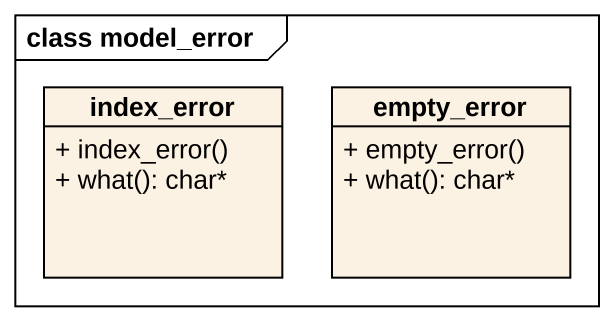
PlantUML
@startuml
mainframe class model_error
hide circle
hide empty members
skinparam classAttributeIconSize 0
class index_error {
  + index_error()
  + what(): char*
}
class empty_error {
  + empty_error()
  + what(): char*
}
@enduml
